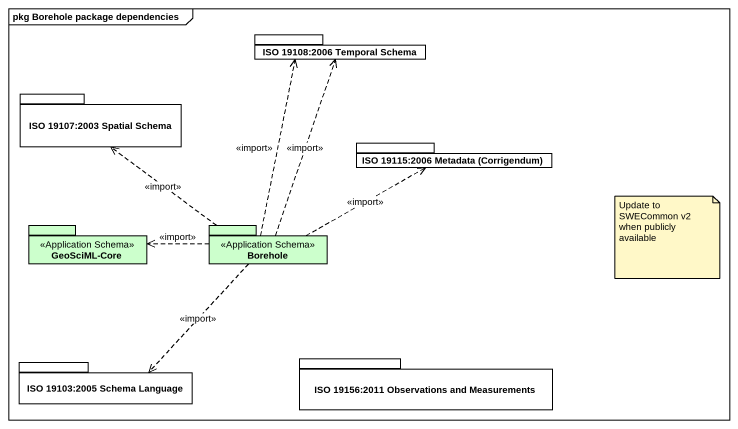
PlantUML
@startuml
mainframe pkg Borehole package dependencies
package "ISO 19108:2006 Temporal Schema" as ISO_19108_2006_Temporal {
}
package "ISO 19107:2003 Spatial Schema" as ISO_19107_2003_Spatial {
}
package "ISO 19115:2006 Metadata (Corrigendum)" as ISO_19115_2006_Metadata {
}
package "GeoSciML-Core" as GeoSciML_Core <<Application Schema>> #CCFFCC {
}
package Borehole <<Application Schema>> #CCFFCC {
}
package "ISO 19103:2005 Schema Language" as ISO_19103_2005_Schema {
}
package "ISO 19156:2011 Observations and Measurements" as ISO_19156_2011_Observations {
}
Borehole .up.> ISO_19108_2006_Temporal : <<import>>
Borehole .up.> ISO_19108_2006_Temporal : <<import>>
Borehole .up.> ISO_19107_2003_Spatial : <<import>>
Borehole .right.> ISO_19115_2006_Metadata : <<import>>
Borehole .left.> GeoSciML_Core : <<import>>
Borehole ..> ISO_19103_2005_Schema : <<import>>
note as N1
  Update to SWECommon v2 when publicly available
end note
@enduml
